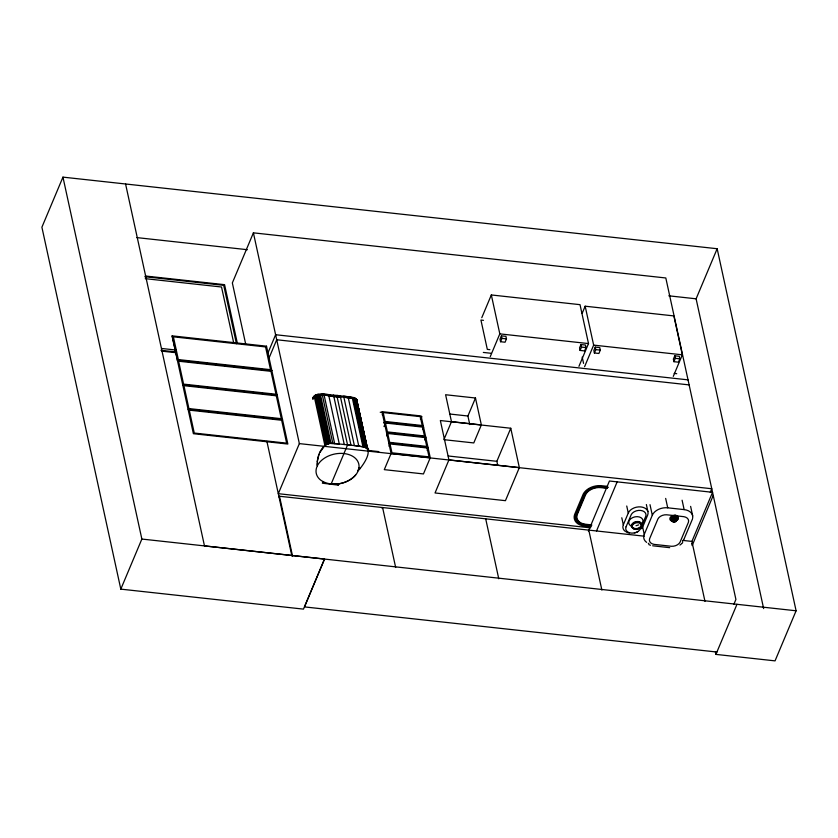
<?xml version="1.0" encoding="UTF-8"?>
<svg xmlns="http://www.w3.org/2000/svg" width="838" height="838" viewBox="0 0 838 838"><rect width="100%" height="100%" fill="white"/><g stroke="black" fill="none" stroke-linecap="round" stroke-linejoin="round"><path stroke-width="1.26" d="M317.34 465.624C316.314 455.914 322.661 440.767 334.634 443.564A35.804 24.742 -12.3 0 1 337.274 443.773L358.758 446.057A35.804 24.742 -12.3 0 1 362.959 446.822C375.455 448.718 362.131 466.703 358.015 470.872M671.615 520.922L673.218 521.98L673.773 520.67L671.615 520.922L671.395 520.168L673.396 519.508L672.097 518.481L672.642 518.073L674.171 518.9L675.323 517.444L675.26 519.277L677.334 518.837L675.166 518.994L675.658 517.517M673.218 521.98L673.773 520.67M317.204 461.916L318.985 454.406M677.492 519.33C670.662 521.519 682.205 520.398 675.721 517.79M62.955 177.132L41.9 227.213L120.808 589.135L303.471 609.121L324.526 559.04L141.863 539.054L62.955 177.132L717.16 248.729L796.1 610.787L775.045 660.868L715.914 654.394L715.39 651.964M733.899 604.229L735.911 599.453L665.812 277.975L253.401 232.838L232.346 282.919L245.712 344.24M120.808 589.135L141.863 539.054M267.72 353.51L275.618 334.729L688.029 379.855M268.82 358.549L276.708 339.757L689.129 384.893M253.401 232.838L299.355 443.606L278.3 493.687L590.539 527.856M279.075 497.238L279.494 496.253L644.213 536.184M347.613 444.821L331.136 484.039C340.081 484.783 349.603 481.84 355.647 474.978M382.243 414.82L383.186 412.568L385.124 421.462L422.195 425.515L420.257 416.622M716.909 652.037L304.498 606.911L324.526 559.04M383.982 426.552L385.47 423.022L387.407 431.905L424.478 435.97L422.541 427.076M386.737 435.865L387.743 433.476L389.68 442.359L426.752 446.413L424.814 437.53M389.052 446.235L390.026 443.92L391.964 452.813L429.035 456.867L427.097 447.984M391.095 453.484L384.296 469.647L423.452 473.931L430.25 457.768L421.126 415.962L381.971 411.678L391.095 453.484L430.25 457.768M382.18 508.519L382.599 507.535L395.672 567.494M420.351 418.99L421.305 416.737M422.593 429.548L423.578 427.191L383.532 422.813M424.845 440.044L425.861 437.646L386.706 433.361M481.777 317.707L491.33 294.955L580.022 304.665L588.506 343.58L578.943 366.321M427.171 450.404L428.134 448.089L388.979 443.805M451.473 421.671L443.91 439.667L473.784 442.935L481.347 424.939L475.481 398.008L445.607 394.74L451.473 421.671L481.347 424.939M490.261 356.621L499.815 333.87L491.33 294.955M448.927 459.905L435.037 492.964L505.44 500.674L519.34 467.614L510.761 428.249L440.348 420.54L448.927 459.905L519.34 467.614M501.417 335.849L500.014 339.191L500.558 341.726L505.063 342.218L506.477 338.877L505.922 336.342L501.417 335.849L501.972 338.384L500.558 341.726M469.783 424.573L467.908 416.004L475.481 398.008M497.688 465.121L496.861 461.309L510.761 428.249M582.148 313.391L585.165 306.205L673.857 315.916L682.341 354.82L673.281 376.377M580.954 344.554L579.54 347.896L580.095 350.431L584.599 350.923L586.003 347.581L585.458 345.046L580.954 344.554L581.499 347.079L580.095 350.431M584.599 366.667L593.65 345.12L585.165 306.205M595.252 347.1L593.849 350.441L594.393 352.976L598.898 353.468L600.312 350.116L599.757 347.592L595.252 347.1L595.808 349.624L594.393 352.976M588.391 531.093L609.436 481.012L712.541 492.315L691.905 541.411L704.978 601.349M596.509 530.967L617.156 481.871M763.648 608.598L696.106 298.81L717.16 248.729M674.789 355.804L673.375 359.146L673.93 361.681L678.434 362.173L679.838 358.821L679.293 356.297L674.789 355.804L675.334 358.329L673.93 361.681M625.274 531.386A10.266 7.092 -12.3 0 1 623.325 524.818L628.27 513.055L626.74 506.005M646.611 542.375A12.444 8.6 -12.3 0 1 644.254 534.414L652.31 515.244L650.005 504.675M674.412 518.753L674.957 517.444M673.867 521.791C674.8 517.601 678.11 523.74 673.165 521.718M673.92 522.064L674.705 520.597L676.245 521.435M684.164 538.782L692.219 519.612A12.444 8.6 -12.3 0 0 692.429 519.057M710.268 492.325L711.766 488.743L299.355 443.606M713.232 495.468L692.178 545.548L691.717 543.433M715.914 654.394L736.969 604.313M323.112 481.515L322.368 483.191L338.143 485.108L338.751 483.736L338.143 485.108M319.854 452.551L324.882 445.481A5.07 3.499 -12.3 0 1 325.741 444.748L328.81 443.627L318.094 394.248L315.025 395.368A5.07 3.499 -12.3 0 0 314.166 396.091L312.679 397.799M682.708 542.49L682.09 543.234M312.752 397.82L316.471 394.635L323.918 394.174A35.804 24.742 -12.3 0 1 326.548 394.384L340.28 395.808L340.521 396.908C332.215 398.26 319.435 390.539 312.857 398.836M312.93 398.857L314.334 397.128A5.07 3.499 -12.3 0 1 315.203 396.405L317.508 395.494L317.277 394.394M312.993 398.919L315.266 396.468M672.097 518.481L671.448 520.429L673.375 519.34M677.439 519.068C673.354 519.078 677.01 520.346 676.182 521.173M681.661 543.673L679.985 545.067M358.308 469.94L360.131 468.432L358.811 468.337M674.192 519.298C674.8 520.241 674.181 519.581 674.611 519.256M672.642 518.073L675.019 517.706M315.895 395.997L318.335 395.347M638.724 524.871L636.021 525.73M672.139 515.852L675.407 515.255L677.942 516.491M674.276 519.151L672.694 518.334M671.552 520.66L673.721 520.377M318.513 394.206L318.754 395.306L319.666 395.264M322.127 394.122L320.326 394.132L331.041 443.512L339.296 443.993L328.58 394.614L322.127 394.122L332.843 443.501M324.159 395.274L320.504 395.169L324.086 395.211A35.804 24.742 -12.3 0 1 326.726 395.421L348.21 397.704A35.804 24.742 -12.3 0 1 352.421 398.469L354.097 398.951M136.845 237.604L247.399 249.703M668.797 295.814L696.106 298.81M145.351 276.006L224.574 284.669L237.353 343.266M144.859 276.708L223.704 285.339L236.431 343.695M145.288 278.666L221.525 287.005L233.676 342.752M483.484 320.326L480.928 320.053L487.318 349.383L489.884 349.666M499.815 333.87L588.506 343.58M593.65 345.12L682.341 354.82M501.972 338.384L506.477 338.877M581.499 347.079L586.003 347.581M595.808 349.624L600.312 350.116M675.334 358.329L679.838 358.821M483.327 352.431L491.068 353.28M674.181 373.413L676.727 373.696M161.776 348.482L175.98 350.043M160.906 350.294L176.42 351.991M161.734 351.143L176.022 352.714M271.732 370.564L177.478 360.246L172.178 335.944M177.384 360.319L271.847 370.658M336.897 395.442L348.032 396.667A35.804 24.742 -12.3 0 1 352.243 397.432C354.181 396.835 357.554 400.208 356.998 400.145M182.726 384.778L277.189 395.117M449.723 414.014L467.908 416.004M380.232 412.244L422.059 416.821M384.254 422.122L423.41 426.406M188.058 409.248L282.521 419.587M386.538 432.576L425.683 436.86M388.811 443.03L427.967 447.314M448.215 455.987L496.861 461.309M378.766 451.598L368.71 450.498L368.207 448.183M607.529 486.354L600.762 485.631A15.189 10.485 -12.3 0 0 583.196 494.116L574.575 514.616A15.189 10.485 -12.3 0 0 583.782 526.034L590.989 526.84M608.346 487.349L601.286 486.585A13.921 9.616 -12.3 0 0 584.076 494.891L575.989 514.092A13.921 9.616 -12.3 0 0 585.018 525.269L591.356 525.971M607.372 487.884L601.045 487.192A13.062 9.019 -12.3 0 0 584.882 494.986L576.816 514.176A13.062 9.019 -12.3 0 0 585.291 524.661L591.618 525.353M607.183 488.324L600.867 487.632A12.444 8.6 -12.3 0 0 585.469 495.059L577.403 514.228A12.444 8.6 -12.3 0 0 585.479 524.232L591.806 524.923M652.31 515.244A12.444 8.6 -12.3 0 1 667.718 507.818L684.143 509.609A12.444 8.6 -12.3 0 1 692.586 518.513M673.134 515.485L666.566 514.783A7.469 5.154 -12.3 0 0 657.924 518.952L649.597 538.782A7.469 5.154 -12.3 0 0 654.122 544.386L671.437 546.282A7.469 5.154 -12.3 0 0 680.079 542.113L688.417 522.284A7.469 5.154 -12.3 0 0 683.881 516.679L677.334 515.946A4.358 3.006 -12.3 0 0 670.494 517.077A4.358 3.006 -12.3 0 0 672.841 521.351M682.886 540.416L691.905 541.411M669.709 547.675L652.655 545.789M796.1 610.787L204.482 545.905L125.574 183.983M348.21 397.704L352.484 398.532L352.243 397.432L343.653 396.185L354.369 445.565L362.959 446.822L352.421 398.469M343.831 397.222L348.273 397.767M353.227 398.668L354.883 399.181M650.529 545.287L648.832 544.574M355.322 398.354L354.642 398.081L365.358 447.471L366.625 448.079L355.322 398.354L355.563 399.454C353.657 398.019 358.015 401.706 356.391 399.118M356.15 399.799L355.501 399.391L366.038 447.733M672.16 518.753L673.438 519.602M677.293 515.915L677.334 515.946A4.358 3.006 -12.3 0 1 676.119 520.775M356.401 399.998L366.887 448.288M357.135 400.973L356.569 400.155L367.107 448.508L356.59 399.359L367.819 450.1L356.768 400.396L367.61 449.252M357.072 400.91L357.334 401.821M357.166 401.182L357.271 401.758M690.617 506.382L692.659 515.779M682.101 500.213L684.143 509.609M665.665 498.421L667.718 507.818M646.36 504.528L647.9 511.578M642.463 526.191L644.254 534.414M621.786 517.769L623.325 524.818M582.201 357.114L583.573 363.399M588.8 530.108L601.873 590.067M485.694 518.816L498.767 578.775M353.856 397.851L364.572 447.241M353.049 397.631L363.776 447.021M348.032 396.667L358.758 446.057M340.448 396.845L350.996 445.198L347.54 444.894L336.824 395.515M333.545 395.148L344.261 444.538M330.046 394.771L330.287 395.871M323.918 394.174L334.634 443.564M319.425 394.164L330.141 443.543M318.691 395.243L329.229 443.595M317.445 395.431L327.993 443.773M316.471 394.635L327.187 444.014M315.716 394.96L326.432 444.35M315.025 395.368L325.741 444.748M314.166 396.091L324.882 445.481M279.494 496.253L292.567 556.212M266.882 441.322L291.875 555.919M317.183 463.781L317.403 465.677M628.27 513.055A10.266 7.092 -12.3 0 1 640.976 506.927A10.266 7.092 -12.3 0 1 647.638 515.171L642.694 526.945A10.266 7.092 -12.3 0 1 641.636 528.694M648.884 543.59A12.444 8.6 -12.3 0 1 648.266 543.328M683.913 539.326A12.444 8.6 -12.3 0 1 683.263 540.395M682.886 540.908A12.444 8.6 -12.3 0 1 682.457 541.411M638.001 531.575A10.266 7.092 -12.3 0 1 636.859 532.099M635.644 532.518A10.266 7.092 -12.3 0 1 634.397 532.832M629.39 532.989A10.266 7.092 -12.3 0 1 626.154 531.931M632.439 526.568A7.217 4.986 -12.3 0 1 629.61 520.031A7.217 4.986 -12.3 0 1 639.289 516.952A7.217 4.986 -12.3 0 1 642.128 523.488M358.957 467.887L357.69 471.899A21.778 15.042 -12.3 0 1 341.066 483.421C334.268 484.814 326.768 484.343 320.923 480.31A21.778 15.042 -12.3 0 1 331.282 454.919A21.778 15.042 -12.3 0 1 358.957 467.887M626.08 526.777L625.839 527.521A7.772 5.374 -12.3 0 0 631.108 533.083A7.772 5.374 -12.3 0 0 640.379 529.113L645.899 515.988A7.772 5.374 -12.3 0 0 640.63 510.426A7.772 5.374 -12.3 0 0 631.349 514.396L626.08 526.777M266.515 346.188L172.052 335.849L193.389 433.707L287.853 444.046L266.515 346.188M265.562 346.922L173.393 336.834L178.347 359.586L270.517 369.673L265.562 346.922M270.978 371.318L178.599 361.209L183.595 384.118L275.974 394.227L270.978 371.318M276.31 395.787L183.941 385.679L188.927 408.577L281.306 418.686L276.31 395.787M281.652 420.247L189.273 410.138L194.259 433.047L286.638 443.155L281.652 420.247M672.547 520.576A3.101 2.137 -12.3 0 0 677.24 518.313A3.101 2.137 -12.3 0 0 672.757 516.805A3.101 2.137 -12.3 0 0 672.547 520.576M634.376 528.443A4.766 3.289 -12.3 0 0 641.342 524.672A4.766 3.289 -12.3 0 0 634.188 522.703A4.766 3.289 -12.3 0 0 634.376 528.443M634.104 528.83A5.332 3.687 -12.3 0 0 641.908 524.598A5.332 3.687 -12.3 0 0 633.895 522.388A5.332 3.687 -12.3 0 0 634.104 528.83M634.544 529.239A4.766 3.289 -12.3 0 0 641.51 525.468A4.766 3.289 -12.3 0 0 634.366 523.488A4.766 3.289 -12.3 0 0 634.544 529.239"/></g></svg>
